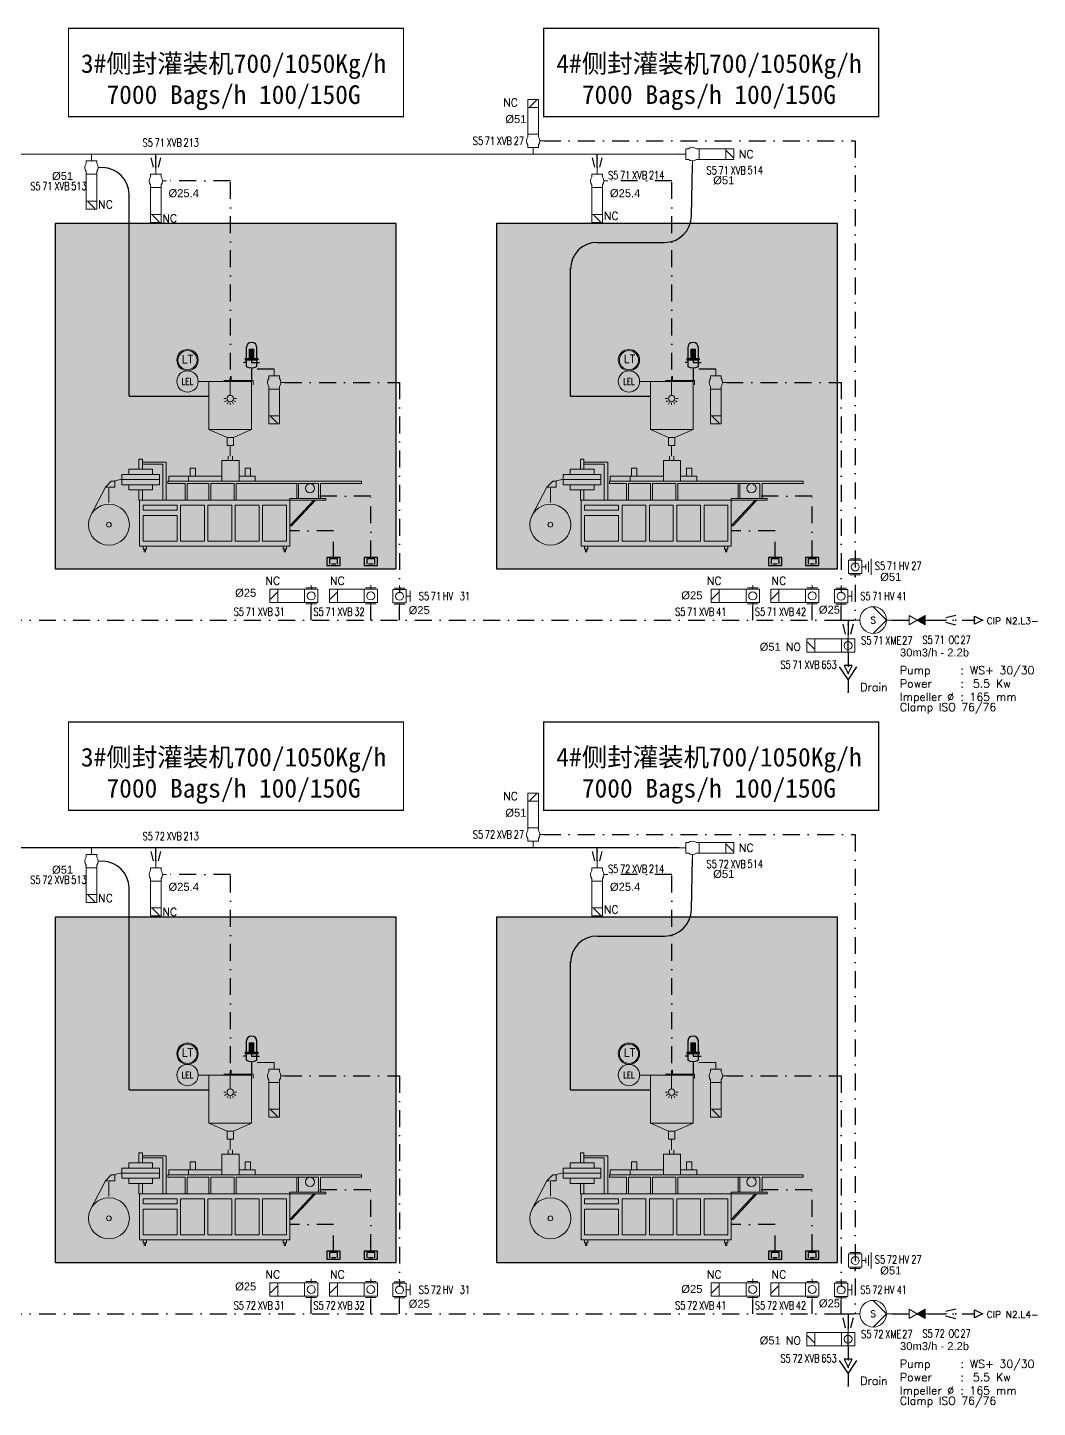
# Model space of a CAD drawing. Header units: inches. Extents: x 17763 to 19859, y 23751 to 24845.
# Drawn here: x 19481 to 19859, y 23763 to 24280 of the extents above; entities that cross this region are included whole.
import ezdxf
from ezdxf.enums import TextEntityAlignment as Align

# ---------------------------------------------------------------- set-up
doc = ezdxf.new("R2010")
doc.units = ezdxf.units.IN
doc.header["$MEASUREMENT"] = 0
doc.linetypes.add('ACAD_ISO02W100', pattern=[15, 12, -3])
doc.linetypes.add('DASHDOT2', pattern=[12.7, 6.35, -3.175, 0, -3.175])
for name, color, linetype, lineweight in [('$31 Equipment', 7, 'Continuous', 9), ('19 Pipe Process', 30, 'Continuous', 30), ('31 Equipment', 7, 'Continuous', 9), ('33 Instruments Labels', 7, 'Continuous', 9), ('AM_0', 7, 'Continuous', 30)]:
    doc.layers.add(name, color=color, linetype=linetype, lineweight=lineweight)
for name, color, linetype in [('DIAMETRE', 7, 'Continuous'), ('MATERIEL-DIVERS', 7, 'Continuous'), ('POMPES-PROCESS', 7, 'Continuous'), ('REPERES', 7, 'Continuous'), ('techn-data', 7, 'Continuous'), ('TEXTES', 7, 'Continuous'), ('TUYAUTERIE-NEP', 4, 'DASHDOT2'), ('TUYAUTERIE-PROCESS', 30, 'Continuous'), ('TXT_FR', 7, 'Continuous'), ('VANNES', 7, 'Continuous'), ('VANNES-PROCESS', 7, 'Continuous')]:
    doc.layers.add(name, color=color, linetype=linetype)
doc.layers.add('FOURNITURE CLIENT', color=7, linetype='Continuous', true_color=0xc8e6e6)
doc.layers.get('REPERES').off()
doc.styles.add('ROMANS', font='ROMANS.SHX')
doc.styles.add('ROMANT', font='romant')
doc.styles.get("Standard").update_dxf_attribs({"font": 'arial.ttf'})
doc.styles.add('USER3', font='ITALIC.SHX', dxfattribs={"bigfont": 'gbcbig.shx'})

# ---------------------------------------------------------------- blocks, each defined once
blk = doc.blocks.new('APV-FCE-NRV-GEN-1')
at = {"layer": '31 Equipment'}
h = blk.add_hatch(dxfattribs=at)
h.set_pattern_fill('ANSI31', color=256, scale=0.01, style=0)
h.set_pattern_definition([(45, (0, 0), (-0.02245064, 0.02245064), [])])
h.paths.add_polyline_path([(3, 1.75), (3, -1.75), (0, 0)])
at = {"layer": '31 Equipment', "linetype": 'ACAD_ISO02W100', "ltscale": 38}
for p, q in [((-3, 0), (-5, 0)), ((0, 0), (-3, 1.75)), ((-3, 1.75), (-3, -1.75)), ((0, 0), (-3, -1.75)), ((0, 0), (3, 1.75)), ((0, 0), (3, -1.75)), ((3, 1.75), (3, -1.75)), ((3, 0), (5, 0))]:
    blk.add_line(p, q, dxfattribs=at)
blk = doc.blocks.new('APV-PMP-GEN-CENTRI-1')
at = {"layer": '31 Equipment', "ltscale": 38}
for p, q in [((-5, 0), (-7, 0)), ((5, 0), (0, 5)), ((5, 0), (0, -5)), ((5, 0), (7, 0))]:
    blk.add_line(p, q, dxfattribs=at)
blk.add_circle((0, 0), 5, dxfattribs=at)
at = {"layer": '31 Equipment', "style": 'ROMANT', "flags": 8}
blk.add_attdef('I', text='', height=2.5, dxfattribs=at).set_placement((0, 0), align=Align.MIDDLE)
blk = doc.blocks.new('APV-VLV-SSEAT-SW41-3')
at = {"layer": '31 Equipment', "ltscale": 38}
for p, q in [((1.25, 15.25), (-1.25, 12.75)), ((-2, 2.5), (-2, 1.5)), ((2, 2.5), (2, 1.5)), ((2.5, 0), (4, 0)), ((-2, -2.5), (-2, -1.5)), ((2, -2.5), (-2, -2.5)), ((-2, -2.5), (2, -2.5)), ((0, -2.5), (0, -5)), ((2, -2.5), (2, -1.5))]:
    blk.add_line(p, q, dxfattribs=at)
for points in [[(-2, 12.5), (2, 12.5), (2, 15.5), (-2, 15.5)], [(-2, 2.5), (2, 2.5), (2, 12.5), (-2, 12.5)]]:
    blk.add_lwpolyline(points, close=True, dxfattribs=at)
for start, end in [(143.1301, 216.8699), (323.1301, 36.8699)]:
    blk.add_arc((0, 0), 2.5, start, end, dxfattribs=at)
blk = doc.blocks.new('wqs2qw')
at = {"layer": '31 Equipment'}
for p, q in [((30395.72, 63682.87), (30395.72, 63684.82)), ((30395.72, 63684.82), (30409.35, 63684.82)), ((30416.41, 63684.39), (30396.42, 63684.39)), ((30396.42, 63684.39), (30396.42, 63661.87)), ((30406.37, 63686.77), (30405.98, 63686.77)), ((30405.98, 63686.77), (30405.98, 63684.82)), ((30406.37, 63684.82), (30406.37, 63686.77)), ((30406.43, 63677.94), (30406.43, 63686.44)), ((30416.41, 63661.87), (30416.41, 63684.39)), ((30404.43, 63676.44), (30403.43, 63676.44)), ((30408.43, 63676.44), (30409.43, 63676.44)), ((30404.7, 63675.44), (30403.83, 63674.94)), ((30405.43, 63674.7), (30404.93, 63673.84)), ((30406.43, 63674.44), (30406.43, 63673.44)), ((30407.43, 63674.7), (30407.93, 63673.84)), ((30408.16, 63675.44), (30409.03, 63674.94)), ((30396.42, 63661.87), (30416.41, 63661.87)), ((30404.91, 63658.11), (30396.42, 63661.87)), ((30407.91, 63658.11), (30404.91, 63658.11)), ((30404.91, 63654.36), (30404.91, 63658.11)), ((30407.91, 63658.11), (30416.41, 63661.87)), ((30407.91, 63658.11), (30407.91, 63654.36)), ((30407.91, 63654.36), (30404.91, 63654.36)), ((30406.43, 63654.44), (30406.43, 63649.44)), ((30396.95, 63643.86), (30396.95, 63640.1)), ((30399.45, 63643.86), (30396.95, 63643.86)), ((30399.45, 63640.1), (30399.45, 63643.86)), ((30402.31, 63647.35), (30402.31, 63637.74)), ((30410.31, 63647.35), (30402.31, 63647.35)), ((30405.43, 63649.44), (30405.43, 63647.44)), ((30407.43, 63649.44), (30407.43, 63647.44)), ((30410.31, 63637.74), (30410.31, 63647.35)), ((30422.69, 63643.86), (30422.69, 63640.1)), ((30425.19, 63643.86), (30422.69, 63643.86)), ((30425.19, 63640.1), (30425.19, 63643.86)), ((30436.38, 63646.63), (30447.57, 63646.63)), ((30436.38, 63628.85), (30436.38, 63646.63)), ((30437.98, 63645.67), (30437.98, 63628.85)), ((30447.57, 63645.67), (30437.98, 63645.67)), ((30447.57, 63648.07), (30447.57, 63643.27)), ((30449.17, 63648.07), (30447.57, 63648.07)), ((30449.17, 63643.27), (30449.17, 63648.07)), ((30344.9, 63637.74), (30378.49, 63637.74)), ((30344.9, 63636.54), (30344.9, 63637.74)), ((30396.71, 63637.74), (30367.13, 63637.74)), ((30435.58, 63637.74), (30391.6, 63637.74)), ((30394.71, 63640.1), (30402.2, 63640.1)), ((30394.71, 63637.85), (30394.71, 63640.1)), ((30402.2, 63640.1), (30399.45, 63640.1)), ((30410.2, 63640.1), (30435.19, 63640.1)), ((30425.94, 63640.1), (30410.2, 63640.1)), ((30425.94, 63637.85), (30425.94, 63640.1)), ((30435.19, 63640.1), (30435.19, 63637.85)), ((30435.58, 63636.54), (30435.58, 63637.74)), ((30457.17, 63640.86), (30439.57, 63640.86)), ((30439.57, 63640.86), (30439.57, 63636.06)), ((30442.77, 63640.86), (30439.57, 63640.86)), ((30439.57, 63638.46), (30457.17, 63638.46)), ((30442.77, 63643.27), (30453.97, 63643.27)), ((30442.77, 63643.27), (30442.77, 63640.86)), ((30447.57, 63643.27), (30442.77, 63643.27)), ((30453.97, 63643.27), (30449.17, 63643.27)), ((30453.97, 63640.86), (30453.97, 63643.27)), ((30457.17, 63640.86), (30453.97, 63640.86)), ((30457.17, 63636.06), (30457.17, 63640.86)), ((30457.18, 63638.6), (30457.18, 63638.6)), ((30460.42, 63637.85), (30457.18, 63638.6)), ((30460.52, 63637.74), (30460.52, 63634.86)), ((30462.12, 63637.74), (30460.52, 63637.74)), ((30464.84, 63634.86), (30462.12, 63637.74)), ((30364.09, 63636.54), (30344.9, 63636.54)), ((30364.09, 63629.57), (30364.09, 63636.54)), ((30365.05, 63636.54), (30365.05, 63629.57)), ((30374.49, 63636.54), (30365.05, 63636.54)), ((30368.73, 63636.54), (30396.71, 63636.54)), ((30374.49, 63629.57), (30374.49, 63636.54)), ((30375.29, 63636.54), (30375.29, 63629.57)), ((30378.49, 63636.54), (30375.29, 63636.54)), ((30391.6, 63636.54), (30403.59, 63636.54)), ((30403.59, 63636.54), (30403.59, 63628.85)), ((30404.55, 63636.54), (30415.43, 63636.54)), ((30404.55, 63628.85), (30404.55, 63636.54)), ((30415.43, 63636.54), (30415.43, 63628.85)), ((30416.39, 63636.54), (30426.62, 63636.54)), ((30416.39, 63628.85), (30416.39, 63636.54)), ((30426.62, 63636.54), (30426.62, 63629.33)), ((30427.58, 63636.54), (30435.58, 63636.54)), ((30427.58, 63628.85), (30427.58, 63636.54)), ((30439.57, 63636.06), (30442.77, 63636.06)), ((30453.97, 63636.06), (30442.77, 63636.06)), ((30442.77, 63636.06), (30442.77, 63633.66)), ((30442.77, 63633.66), (30447.57, 63633.66)), ((30447.57, 63633.66), (30449.17, 63633.66)), ((30447.57, 63633.66), (30447.57, 63628.85)), ((30449.17, 63633.66), (30453.97, 63633.66)), ((30449.17, 63628.85), (30449.17, 63633.66)), ((30453.97, 63636.06), (30457.17, 63636.06)), ((30453.97, 63633.66), (30453.97, 63636.06)), ((30460.52, 63634.86), (30463.24, 63634.86)), ((30463.72, 63634.86), (30464.84, 63634.86)), ((30464.84, 63634.86), (30471.88, 63621.4)), ((30361.7, 63629.57), (30378.49, 63629.57)), ((30361.7, 63628.85), (30361.7, 63629.57)), ((30366.49, 63628.85), (30361.7, 63628.85)), ((30365.69, 63628.85), (30367.29, 63628.85)), ((30378.49, 63628.85), (30365.69, 63628.85)), ((30377.69, 63616.84), (30366.49, 63628.85)), ((30367.29, 63628.85), (30378.49, 63616.84)), ((30375.29, 63629.57), (30374.49, 63629.57)), ((30378.49, 63629.57), (30378.49, 63628.85)), ((30378.49, 63628.85), (30388.08, 63628.85)), ((30378.49, 63607.23), (30378.49, 63628.85)), ((30380.09, 63626.45), (30391.28, 63626.45)), ((30380.09, 63609.63), (30380.09, 63626.45)), ((30384.88, 63628.85), (30448.85, 63628.85)), ((30391.28, 63626.45), (30391.28, 63609.63)), ((30392.88, 63626.45), (30404.07, 63626.45)), ((30392.88, 63609.63), (30392.88, 63626.45)), ((30403.59, 63628.85), (30404.55, 63628.85)), ((30404.07, 63626.45), (30404.07, 63609.63)), ((30405.67, 63626.45), (30405.67, 63609.63)), ((30416.87, 63626.45), (30405.67, 63626.45)), ((30415.43, 63628.85), (30416.39, 63628.85)), ((30416.87, 63609.63), (30416.87, 63626.45)), ((30418.47, 63626.45), (30418.47, 63609.63)), ((30429.66, 63626.45), (30418.47, 63626.45)), ((30426.62, 63629.33), (30426.62, 63628.85)), ((30429.66, 63609.63), (30429.66, 63626.45)), ((30431.26, 63626.45), (30447.25, 63626.45)), ((30431.26, 63624.04), (30431.26, 63626.45)), ((30437.98, 63628.85), (30436.38, 63628.85)), ((30447.25, 63626.45), (30447.25, 63624.04)), ((30447.57, 63628.85), (30449.17, 63628.85)), ((30448.85, 63628.85), (30448.85, 63607.23)), ((30447.25, 63624.04), (30431.26, 63624.04)), ((30431.26, 63621.64), (30447.25, 63621.64)), ((30431.26, 63609.63), (30431.26, 63621.64)), ((30447.25, 63621.64), (30447.25, 63609.63)), ((30378.49, 63616.84), (30377.69, 63616.84)), ((30391.28, 63607.23), (30378.49, 63607.23)), ((30391.28, 63609.63), (30380.09, 63609.63)), ((30380.09, 63605.78), (30380.09, 63607.23)), ((30381.68, 63605.78), (30380.09, 63605.78)), ((30380.57, 63605.78), (30380.57, 63604.58)), ((30381.2, 63605.78), (30380.57, 63605.78)), ((30381.2, 63604.58), (30381.2, 63605.78)), ((30381.68, 63607.23), (30381.68, 63605.78)), ((30448.85, 63607.23), (30384.88, 63607.23)), ((30404.07, 63609.63), (30392.88, 63609.63)), ((30405.67, 63609.63), (30416.87, 63609.63)), ((30418.47, 63609.63), (30429.66, 63609.63)), ((30447.25, 63609.63), (30431.26, 63609.63)), ((30445.65, 63605.78), (30445.65, 63607.23)), ((30447.25, 63605.78), (30445.65, 63605.78)), ((30446.77, 63605.78), (30446.13, 63605.78)), ((30446.13, 63605.78), (30446.13, 63604.58)), ((30446.77, 63604.58), (30446.77, 63605.78)), ((30447.25, 63607.23), (30447.25, 63605.78)), ((30380.57, 63604.58), (30381.2, 63604.58)), ((30446.13, 63604.58), (30446.77, 63604.58))]:
    blk.add_line(p, q, dxfattribs=at)
at = {"layer": '31 Equipment', "color": 7}
blk.add_line((30421.43, 63684.44), (30416.43, 63684.44), dxfattribs=at)
at = {"layer": '31 Equipment'}
for centre, radius in [((30426.43, 63694.44), 5), ((30426.43, 63694.44), 4.5), ((30406.43, 63676.44), 1.5), ((30369.05, 63634.38), 2.16), ((30463.24, 63617.32), 9.6), ((30463.24, 63617.32), 1.12)]:
    blk.add_circle(centre, radius, dxfattribs=at)
at = {"layer": '31 Equipment', "color": 7}
blk.add_circle((30426.43, 63684.44), 5, dxfattribs=at)
at = {"layer": '31 Equipment'}
for points in [[(30462.99, 63634.86), (30463.49, 63634.86), (30462.99, 63627.9), (30463.49, 63627.4)], [(30463.49, 63608.18), (30462.99, 63608.68), (30463.49, 63634.86), (30462.99, 63634.86)], [(30462.99, 63627.9), (30463.49, 63627.4), (30448.85, 63627.9), (30448.85, 63627.4)], [(30448.85, 63608.18), (30448.85, 63608.68), (30463.49, 63608.18), (30462.99, 63608.68)]]:
    blk.add_trace(points, dxfattribs=at)
blk = doc.blocks.new('CR')
at = {"color": 7}
for p, q in [((-2.5, 2.5), (2.5, 1.25)), ((2.5, 1.25), (2.5, 1.25)), ((2.5, -1.25), (-2.5, -2.5))]:
    blk.add_line(p, q, dxfattribs=at)
at = {"color": 7, "extrusion": (-1, 0, 0)}
blk.add_point((-2.5, 0), dxfattribs=at)
at = {"color": 7, "extrusion": (1, 0, 0)}
blk.add_point((2.5, 0), dxfattribs=at)
blk = doc.blocks.new('*X56')
at = {"color": 0}
for p, q in [((688.5, 377.4), (691.1, 380)), ((688.5, 378.8), (689.7, 380)), ((688.5, 376), (691.5, 379)), ((688.5, 374.5), (691.5, 377.5)), ((688.5, 373.1), (691.5, 376.1)), ((689.8, 373), (691.5, 374.7)), ((691.2, 373), (691.5, 373.3))]:
    blk.add_line(p, q, dxfattribs=at)
blk = doc.blocks.new('SAFILT')
for p, q in [((-4, 11), (-4, 3)), ((4, 3), (4, 11)), ((-4, 0), (-6, 0)), ((-4.7, 3), (-4.7, 2)), ((-4.7, 3), (4.7, 3)), ((-4.7, 2), (4.7, 2)), ((-4, 2), (-4, -3)), ((-1.5, 3), (-1.5, 10)), ((-1.5, 10), (1.5, 10)), ((0, 3), (0, 0)), ((0, 0), (6, 0)), ((1.5, 10), (1.5, 3)), ((4, -3), (4, 2)), ((4.7, 3), (4.7, 2)), ((0, -4), (0, -6))]:
    blk.add_line(p, q)
for centre, radius, start, end in [((0, 11), 4, 0, 180), ((0, 4.5), 8.5, 241.9275, 298.0725)]:
    blk.add_arc(centre, radius, start, end)
at = {"xscale": -1}
blk.add_blockref('*X56', (690, -370), dxfattribs=at)
blk.add_blockref('*X56', (-690, -370))
blk = doc.blocks.new('APV-VLVM-BFLY-SVS-1')
at = {"layer": '31 Equipment', "ltscale": 38}
for p, q in [((-2.5, 0), (-4, 0)), ((2.5, 2.5), (-2.5, 2.5)), ((-2.5, 2.5), (-2.5, -2.5)), ((-2, 4), (2, 4)), ((0, 2.5), (0, 4)), ((2.5, -2.5), (2.5, 2.5)), ((2.5, 0), (4, 0)), ((-2.5, -2.5), (2.5, -2.5))]:
    blk.add_line(p, q, dxfattribs=at)
at = {"layer": '31 Equipment'}
for p, q in [((-3, 2), (-3, -2)), ((3, -2), (3, 2))]:
    blk.add_line(p, q, dxfattribs=at)
at = {"layer": '31 Equipment', "ltscale": 38}
blk.add_circle((0, 0), 1.5, dxfattribs=at)
blk = doc.blocks.new('RACCORD')
for p, q in [((-0.5, 2.5), (2.5, 2.5)), ((-0.5, -2.5), (-0.5, 2.5)), ((2.5, 2.5), (2.5, -2.5)), ((2.5, -2.5), (-0.5, -2.5))]:
    blk.add_line(p, q)
at = {"color": 7}
for p, q in [((0, 1.5), (2, 1.5)), ((0, 0.83), (0, -0.83)), ((2, 1.5), (2, -1.5)), ((0, -0.83), (0, -0.83)), ((2, -1.5), (0, -1.5))]:
    blk.add_line(p, q, dxfattribs=at)
blk = doc.blocks.new('FLE23-A')
at = {"color": 7}
for p, q in [((0, 1.5), (-3, 0)), ((-3, 0), (0, -1.5)), ((0, -1.5), (0, 1.5))]:
    blk.add_line(p, q, dxfattribs=at)
at = {"layer": 'MATERIEL-DIVERS', "color": 7, "extrusion": (-1, 0, 0)}
blk.add_point((-3, 0), dxfattribs=at)
at = {"layer": 'MATERIEL-DIVERS', "color": 2}
for p in [(-3, 0), (0, 0)]:
    blk.add_point(p, dxfattribs=at)
at = {"layer": 'MATERIEL-DIVERS', "color": 7, "extrusion": (1, 0, 0)}
blk.add_point((0, 0), dxfattribs=at)
blk = doc.blocks.new('FLE23')
at = {"color": 7}
for p, q in [((0, -1.5), (0, 1.5)), ((0, 1.5), (3, 0)), ((3, 0), (0, -1.5))]:
    blk.add_line(p, q, dxfattribs=at)
at = {"layer": 'MATERIEL-DIVERS', "color": 2}
for p in [(0, 0), (3, 0)]:
    blk.add_point(p, dxfattribs=at)
at = {"layer": 'MATERIEL-DIVERS', "color": 7, "extrusion": (-1, 0, 0)}
blk.add_point((0, 0), dxfattribs=at)
at = {"layer": 'MATERIEL-DIVERS', "color": 7, "extrusion": (1, 0, 0)}
blk.add_point((3, 0), dxfattribs=at)
blk = doc.blocks.new('EGOUT')
at = {"color": 7}
for p, q in [((-3.2, 9.61), (0, 4.81)), ((0, 4.81), (3.2, 9.61)), ((0, 4.81), (0, 0))]:
    blk.add_line(p, q, dxfattribs=at)
at = {"color": 7, "extrusion": (0, -1, 0)}
blk.add_point((0, 0), dxfattribs=at)
at = {"layer": 'POMPES-PROCESS', "style": 'ROMANS'}
blk.add_attdef('EGOUT', text='', height=3, dxfattribs=at).set_placement((0, -4), align=Align.MIDDLE)
blk = doc.blocks.new('REPNORM1')
at = {"layer": 'TEXTES', "style": 'ROMANS', "width": 0.75}
for tag, p in [('ZONE', (-9.75, -1.25)), ('SOUSZONE', (-5.25, -1.25)), ('ELEMENT', (-0.75, -1.25)), ('NUM', (5.59, -1.22))]:
    blk.add_attdef(tag, p, '', height=3, dxfattribs=at)
blk = doc.blocks.new('REPNORM')
at = {"layer": 'TEXTES', "style": 'ROMANS', "width": 0.75}
for tag, p in [('ZONE', (-9.75, -1.25)), ('SOUSZONE', (-5.25, -1.25)), ('ELEMENT', (0, -1.25)), ('NUM', (4.5, -1.25))]:
    blk.add_attdef(tag, p, '', height=3, dxfattribs=at)
blk = doc.blocks.new('TEXT-PUMP_caract_ANGLAIS')
at = {"layer": 'techn-data', "style": 'ROMANS'}
for s, p in [('Pump', (-22, 9)), ('Power', (-22, 4)), ('Kw', (14, 4)), ('Impeller %%C', (-22, -1)), ('mm', (14, -1))]:
    blk.add_text(s, height=3, dxfattribs=at).set_placement(p)
for p in [(2, 9), (2, 4), (2, -1)]:
    blk.add_text(':', height=3, dxfattribs=at).set_placement(p, align=Align.RIGHT)
blk.add_attdef('Type', (4.23, 9), '', height=3, dxfattribs=at)
for tag, p in [('Pui', (11.76, 4)), ('Dia', (11.76, -1))]:
    blk.add_attdef(tag, text='', height=3, dxfattribs=at).set_placement(p, align=Align.RIGHT)
blk = doc.blocks.new('APV-VLV-BFLY-SVS-3')
at = {"layer": '31 Equipment', "ltscale": 38}
for p, q in [((1.25, 15.25), (-1.25, 12.75)), ((-2.5, 0), (-4, 0)), ((2.5, 2.5), (-2.5, 2.5)), ((-2.5, 2.5), (-2.5, -2.5)), ((2.5, -2.5), (2.5, 2.5)), ((2.5, 0), (4, 0)), ((-2.5, -2.5), (2.5, -2.5))]:
    blk.add_line(p, q, dxfattribs=at)
at = {"layer": '31 Equipment'}
for p, q in [((-3, 2), (-3, -2)), ((3, -2), (3, 2))]:
    blk.add_line(p, q, dxfattribs=at)
at = {"layer": '31 Equipment', "ltscale": 38}
for points in [[(-2.5, 12.5), (2.5, 12.5), (2.5, 15.5), (-2.5, 15.5)], [(-2.5, 2.5), (2.5, 2.5), (2.5, 12.5), (-2.5, 12.5)]]:
    blk.add_lwpolyline(points, close=True, dxfattribs=at)
blk.add_circle((0, 0), 1.5, dxfattribs=at)
blk = doc.blocks.new('APV-VLVM-BFLY-SVS-3')
at = {"layer": '31 Equipment'}
for p, q in [((3, 6), (-3, 6)), ((-3, 2), (-3, -2)), ((-2, 5), (2, 5)), ((-1, 4), (1, 4)), ((3, -2), (3, 2))]:
    blk.add_line(p, q, dxfattribs=at)
at = {"layer": '31 Equipment', "ltscale": 38}
for p, q in [((-2.5, 0), (-4, 0)), ((2.5, 2.5), (-2.5, 2.5)), ((-2.5, 2.5), (-2.5, -2.5)), ((0, 2.5), (0, 4)), ((2.5, -2.5), (2.5, 2.5)), ((2.5, 0), (4, 0)), ((-2.5, -2.5), (2.5, -2.5))]:
    blk.add_line(p, q, dxfattribs=at)
blk.add_circle((0, 0), 1.5, dxfattribs=at)
blk = doc.blocks.new('APV-VLV-BFLY-SV-4')
at = {"layer": '31 Equipment', "ltscale": 38}
for p, q in [((1.25, 15.25), (-1.25, 12.75)), ((2.5, 2.5), (-2.5, 2.5)), ((-2.5, 2.5), (-2.5, -2.5)), ((2.5, -2.5), (2.5, 2.5)), ((-2.5, -2.5), (2.5, -2.5))]:
    blk.add_line(p, q, dxfattribs=at)
at = {"layer": '31 Equipment'}
for p, q in [((-4, 0), (-2.5, 0)), ((2.5, 0), (4, 0))]:
    blk.add_line(p, q, dxfattribs=at)
at = {"layer": '31 Equipment', "lineweight": 30}
blk.add_line((-2.5, 0), (2.5, 0), dxfattribs=at)
at = {"layer": '31 Equipment', "ltscale": 38}
for points in [[(-2.5, 12.5), (2.5, 12.5), (2.5, 15.5), (-2.5, 15.5)], [(-2.5, 2.5), (2.5, 2.5), (2.5, 12.5), (-2.5, 12.5)]]:
    blk.add_lwpolyline(points, close=True, dxfattribs=at)
blk.add_circle((0, 0), 1.5, dxfattribs=at)

msp = doc.modelspace()

# ---------------------------------------------------------------- hatches: boundary and pattern name
at = {"layer": 'FOURNITURE CLIENT'}
h = msp.add_hatch(color=256, dxfattribs=at)
h.dxf.hatch_style = 1
h.paths.add_polyline_path([(19491.09, 24206.99), (19491.09, 24077.45), (19618.85, 24077.45), (19618.85, 24206.99)])
h = msp.add_hatch(color=256, dxfattribs=at)
h.dxf.hatch_style = 1
h.paths.add_polyline_path([(19656.51, 24206.99), (19656.51, 24077.45), (19784.27, 24077.45), (19784.27, 24206.99)])
h = msp.add_hatch(color=256, dxfattribs=at)
h.dxf.hatch_style = 1
h.paths.add_polyline_path([(19491.09, 23946.9), (19491.09, 23817.36), (19618.85, 23817.36), (19618.85, 23946.9)])
h = msp.add_hatch(color=256, dxfattribs=at)
h.dxf.hatch_style = 1
h.paths.add_polyline_path([(19656.51, 23946.9), (19656.51, 23817.36), (19784.27, 23817.36), (19784.27, 23946.9)])

# ---------------------------------------------------------------- linework, layer by layer
at = {"layer": '19 Pipe Process', "ltscale": 2}
for p, q in [((19528.79, 24227.89), (19528.79, 24232.89)), ((19694.21, 24227.89), (19694.21, 24232.89)), ((19729.5, 24209.85), (19729.9, 24228.89)), ((19518.79, 24190.16), (19518.79, 24217.89)), ((19518.79, 24142.16), (19518.79, 24190.16)), ((19684.21, 24142.16), (19684.21, 24190.16)), ((19518.79, 24142.16), (19548.79, 24142.16)), ((19684.21, 24142.16), (19714.21, 24142.16)), ((19528.79, 23967.8), (19528.79, 23972.8)), ((19694.21, 23967.8), (19694.21, 23972.8)), ((19729.5, 23949.77), (19729.9, 23968.8)), ((19518.79, 23930.08), (19518.79, 23957.8)), ((19518.79, 23882.08), (19518.79, 23930.08)), ((19684.21, 23882.08), (19684.21, 23930.08)), ((19518.79, 23882.08), (19548.79, 23882.08)), ((19684.21, 23882.08), (19714.21, 23882.08))]:
    msp.add_line(p, q, dxfattribs=at)
at = {"layer": '19 Pipe Process'}
for p, q in [((19694.21, 24199.85), (19719.5, 24199.85)), ((19694.21, 23939.77), (19719.5, 23939.77))]:
    msp.add_line(p, q, dxfattribs=at)
at = {"layer": '19 Pipe Process', "ltscale": 2}
for points in [[(19724.9, 24232.89), (19107.52, 24232.85)], [(19724.9, 23972.8), (19107.52, 23972.8)]]:
    msp.add_lwpolyline(points, dxfattribs=at)
at = {"layer": '19 Pipe Process'}
for centre, start, end in [((19508.79, 24217.89), 0, 90), ((19719.5, 24209.85), 270, 0), ((19694.21, 24189.85), 90, 180), ((19508.79, 23957.8), 0, 90), ((19719.5, 23949.77), 270, 0), ((19694.21, 23929.77), 90, 180)]:
    msp.add_arc(centre, 10, start, end, dxfattribs=at)
at = {"layer": '31 Equipment', "const_width": 0.49}
for points in [[(19496.11, 24246.99), (19496.11, 24280.16), (19621.64, 24280.16), (19621.64, 24246.99)], [(19674.2, 24246.99), (19674.2, 24280.16), (19799.74, 24280.16), (19799.74, 24246.99)], [(19496.11, 23986.9), (19496.11, 24020.08), (19621.64, 24020.08), (19621.64, 23986.9)], [(19674.2, 23986.9), (19674.2, 24020.08), (19799.74, 24020.08), (19799.74, 23986.9)]]:
    msp.add_lwpolyline(points, close=True, dxfattribs=at)
at = {"layer": 'AM_0'}
for points in [[(19491.09, 24206.99), (19491.09, 24077.45), (19618.85, 24077.45), (19618.85, 24077.45), (19618.85, 24077.45), (19618.85, 24206.99), (19491.09, 24206.99)], [(19656.51, 24206.99), (19656.51, 24077.45), (19784.27, 24077.45), (19784.27, 24077.45), (19784.27, 24077.45), (19784.27, 24206.99), (19656.51, 24206.99)], [(19491.09, 23946.9), (19491.09, 23817.36), (19618.85, 23817.36), (19618.85, 23817.36), (19618.85, 23817.36), (19618.85, 23946.9), (19491.09, 23946.9)], [(19656.51, 23946.9), (19656.51, 23817.36), (19784.27, 23817.36), (19784.27, 23817.36), (19784.27, 23817.36), (19784.27, 23946.9), (19656.51, 23946.9)]]:
    msp.add_lwpolyline(points, dxfattribs=at)
at = {"layer": 'TUYAUTERIE-NEP'}
for p, q in [((19674.21, 24237.89), (19790.94, 24237.89)), ((19790.94, 24237.89), (19790.94, 24058.26)), ((19556.76, 24222.89), (19532.79, 24222.89)), ((19556.76, 24152.16), (19556.76, 24222.89)), ((19722.17, 24222.89), (19698.21, 24222.89)), ((19722.17, 24152.16), (19722.17, 24222.89)), ((19573.2, 24152.39), (19564.72, 24152.36)), ((19564.72, 24151.86), (19564.72, 24148.03)), ((19738.62, 24152.39), (19730.13, 24152.36)), ((19730.13, 24151.86), (19730.13, 24148.03)), ((19577.2, 24147.39), (19620.19, 24147.39)), ((19620.19, 24147.39), (19620.19, 24068.34)), ((19742.62, 24147.39), (19785.6, 24147.39)), ((19785.6, 24147.39), (19785.6, 24068.34)), ((19609.4, 24104.66), (19587.79, 24104.66)), ((19609.4, 24081.75), (19609.4, 24104.66)), ((19774.82, 24104.66), (19753.21, 24104.66)), ((19774.82, 24081.75), (19774.82, 24104.66)), ((19595.46, 24091.71), (19579.06, 24091.71)), ((19595.46, 24081.26), (19595.46, 24091.71)), ((19760.87, 24091.71), (19744.48, 24091.71)), ((19760.87, 24081.26), (19760.87, 24091.71)), ((19587.07, 24058.26), (19587.07, 24063.34)), ((19609.4, 24058.26), (19609.4, 24063.34)), ((19620.19, 24058.26), (19620.18, 24063.34)), ((19752.49, 24058.26), (19752.49, 24063.34)), ((19774.82, 24058.26), (19774.81, 24063.34)), ((19785.6, 24058.26), (19785.6, 24063.34)), ((19254.66, 24058.11), (19784.12, 24058.26)), ((19784.15, 24058.26), (19793.15, 24058.26)), ((19788.23, 24058.26), (19788.23, 24052.71)), ((19804.65, 24058.26), (19817.65, 24058.26)), ((19818.15, 24058.26), (19835.65, 24058.26)), ((19788.23, 24045.71), (19788.23, 24040.71)), ((19674.21, 23977.8), (19790.94, 23977.8)), ((19790.94, 23977.8), (19790.94, 23798.17)), ((19556.76, 23962.8), (19532.79, 23962.8)), ((19556.76, 23892.08), (19556.76, 23962.8)), ((19722.17, 23962.8), (19698.21, 23962.8)), ((19722.17, 23892.08), (19722.17, 23962.8)), ((19573.2, 23892.3), (19564.72, 23892.27)), ((19564.72, 23891.77), (19564.72, 23887.94)), ((19577.2, 23887.3), (19620.19, 23887.3)), ((19620.19, 23887.3), (19620.19, 23808.25)), ((19738.62, 23892.3), (19730.13, 23892.27)), ((19730.13, 23891.77), (19730.13, 23887.94)), ((19742.62, 23887.3), (19785.6, 23887.3)), ((19785.6, 23887.3), (19785.6, 23808.25)), ((19609.4, 23844.58), (19587.79, 23844.58)), ((19609.4, 23821.66), (19609.4, 23844.58)), ((19774.82, 23844.58), (19753.21, 23844.58)), ((19774.82, 23821.66), (19774.82, 23844.58)), ((19595.46, 23831.62), (19579.06, 23831.62)), ((19595.46, 23821.17), (19595.46, 23831.62)), ((19760.87, 23831.62), (19744.48, 23831.62)), ((19760.87, 23821.17), (19760.87, 23831.62)), ((19587.07, 23798.17), (19587.07, 23803.25)), ((19609.4, 23798.17), (19609.4, 23803.25)), ((19620.19, 23798.17), (19620.18, 23803.25)), ((19752.49, 23798.17), (19752.49, 23803.25)), ((19774.82, 23798.17), (19774.81, 23803.25)), ((19785.6, 23798.17), (19785.6, 23803.25)), ((19254.66, 23798.02), (19784.12, 23798.17)), ((19784.15, 23798.17), (19793.15, 23798.17)), ((19788.23, 23798.17), (19788.23, 23792.62)), ((19804.65, 23798.17), (19817.65, 23798.17)), ((19818.15, 23798.17), (19835.65, 23798.17)), ((19788.23, 23785.62), (19788.23, 23780.62))]:
    msp.add_line(p, q, dxfattribs=at)

# ---------------------------------------------------------------- block references
at = {"layer": '$31 Equipment'}
ref = msp.add_blockref('wqs2qw', (43881.85, -26799.83), dxfattribs=dict(at, xscale=-0.8, yscale=0.8, zscale=0.8))
ref.add_attrib('LE?', 'LEL', dxfattribs={"layer": '33 Instruments Labels', "height": 2.4, "style": 'ROMANS', "width": 0.8}).set_placement((19540.7, 24147.72), align=Align.MIDDLE)
ref = msp.add_blockref('wqs2qw', (44047.27, -26799.83), dxfattribs=dict(at, xscale=-0.8, yscale=0.8, zscale=0.8))
ref.add_attrib('LE?', 'LEL', dxfattribs={"layer": '33 Instruments Labels', "height": 2.4, "style": 'ROMANS', "width": 0.8}).set_placement((19706.12, 24147.72), align=Align.MIDDLE)
ref = msp.add_blockref('wqs2qw', (43881.85, -27059.92), dxfattribs=dict(at, xscale=-0.8, yscale=0.8, zscale=0.8))
ref.add_attrib('LE?', 'LEL', dxfattribs={"layer": '33 Instruments Labels', "height": 2.4, "style": 'ROMANS', "width": 0.8}).set_placement((19540.7, 23887.63), align=Align.MIDDLE)
ref = msp.add_blockref('wqs2qw', (44047.27, -27059.92), dxfattribs=dict(at, xscale=-0.8, yscale=0.8, zscale=0.8))
ref.add_attrib('LE?', 'LEL', dxfattribs={"layer": '33 Instruments Labels', "height": 2.4, "style": 'ROMANS', "width": 0.8}).set_placement((19706.12, 23887.63), align=Align.MIDDLE)
at = {"rotation": 90.00000000000001}
for p in [(19788.23, 24048.71), (19788.23, 23788.62)]:
    msp.add_blockref('APV-VLV-BFLY-SV-4', p, dxfattribs=at)
at = {"layer": '31 Equipment', "linetype": 'ACAD_ISO02W100', "ltscale": 38, "rotation": 270}
for p in [(19790.94, 24078.16), (19790.94, 23818.07)]:
    msp.add_blockref('APV-VLVM-BFLY-SVS-3', p, dxfattribs=at)
at = {"layer": '31 Equipment'}
for p in [(19797.65, 24058.26), (19797.65, 23798.17)]:
    msp.add_blockref('APV-PMP-GEN-CENTRI-1', p, dxfattribs=at).add_auto_attribs({'I': 'S'})
at = {"layer": 'MATERIEL-DIVERS', "xscale": 0.7, "yscale": 0.7, "zscale": 0.7, "rotation": 270}
for p in [(19528.79, 24229.79), (19694.21, 24229.79), (19528.79, 23969.7), (19694.21, 23969.7)]:
    msp.add_blockref('CR', p, dxfattribs=at)
at = {"layer": 'MATERIEL-DIVERS', "xscale": 0.5, "yscale": 0.5, "zscale": 0.5}
for p in [(19564.72, 24154.86), (19730.13, 24154.86), (19564.72, 23894.77), (19730.13, 23894.77)]:
    msp.add_blockref('SAFILT', p, dxfattribs=at)
at = {"layer": 'MATERIEL-DIVERS', "xscale": -1}
for name, p, rotation in [('RACCORD', (19595.46, 24079.26), 270), ('RACCORD', (19609.4, 24079.26), 270), ('RACCORD', (19760.87, 24079.26), 270), ('RACCORD', (19774.81, 24079.26), 270), ('APV-FCE-NRV-GEN-1', (19814.15, 24058.26), 180), ('FLE23', (19788.23, 24041.16), 90), ('RACCORD', (19595.46, 23819.17), 270), ('RACCORD', (19609.4, 23819.17), 270), ('RACCORD', (19760.87, 23819.17), 270), ('RACCORD', (19774.81, 23819.17), 270), ('APV-FCE-NRV-GEN-1', (19814.15, 23798.17), 180), ('FLE23', (19788.23, 23781.07), 90)]:
    msp.add_blockref(name, p, dxfattribs=dict(at, rotation=rotation))
for p in [(19835.65, 24058.26), (19835.65, 23798.17)]:
    msp.add_blockref('FLE23-A', p, dxfattribs=at)
at = {"layer": 'MATERIEL-DIVERS'}
ref = msp.add_blockref('EGOUT', (19788.23, 24031.16), dxfattribs=dict(at, xscale=-1))
ref.add_attrib('EGOUT', 'Drain', dxfattribs={"layer": 'POMPES-PROCESS', "height": 3, "style": 'ROMANS'}).set_placement((19797.94, 24033.16), align=Align.MIDDLE)
ref = msp.add_blockref('EGOUT', (19788.23, 23771.07), dxfattribs=dict(at, xscale=-1))
ref.add_attrib('EGOUT', 'Drain', dxfattribs={"layer": 'POMPES-PROCESS', "height": 3, "style": 'ROMANS'}).set_placement((19797.94, 23773.07), align=Align.MIDDLE)
at = {"layer": 'REPERES'}
for name, p, values in [('REPNORM1', (19657.37, 24237.7), {'ZONE': 'S5', 'SOUSZONE': '71', 'ELEMENT': 'XVB', 'NUM': '27'}), ('REPNORM1', (19533.62, 24237.03), {'ZONE': 'S5', 'SOUSZONE': '71', 'ELEMENT': 'XVB', 'NUM': '213'}), ('REPNORM1', (19708.02, 24224.8), {'ZONE': 'S5', 'SOUSZONE': '71', 'ELEMENT': 'XVB', 'NUM': '214'}), ('REPNORM1', (19744.95, 24226.63), {'ZONE': 'S5', 'SOUSZONE': '71', 'ELEMENT': 'XVB', 'NUM': '514'}), ('REPNORM1', (19491.54, 24220.72), {'ZONE': 'S5', 'SOUSZONE': '71', 'ELEMENT': 'XVB', 'NUM': '513'}), ('REPNORM1', (19637.14, 24066.98), {'ZONE': 'S5', 'SOUSZONE': '71', 'ELEMENT': 'HV', 'NUM': '31'}), ('REPNORM1', (19567.75, 24061.11), {'ZONE': 'S5', 'SOUSZONE': '71', 'ELEMENT': 'XVB', 'NUM': '31'}), ('REPNORM1', (19597.65, 24061.11), {'ZONE': 'S5', 'SOUSZONE': '71', 'ELEMENT': 'XVB', 'NUM': '32'}), ('REPNORM1', (19733.17, 24061.11), {'ZONE': 'S5', 'SOUSZONE': '71', 'ELEMENT': 'XVB', 'NUM': '41'}), ('REPNORM1', (19763.07, 24061.11), {'ZONE': 'S5', 'SOUSZONE': '71', 'ELEMENT': 'XVB', 'NUM': '42'}), ('REPNORM1', (19802.91, 24050.36), {'ZONE': 'S5', 'SOUSZONE': '71', 'ELEMENT': 'XME', 'NUM': '27'}), ('REPNORM', (19825.85, 24050.55), {'ZONE': 'S5', 'SOUSZONE': '71', 'ELEMENT': 'OC', 'NUM': '27'}), ('REPNORM1', (19772.62, 24041.24), {'ZONE': 'S5', 'SOUSZONE': '71', 'ELEMENT': 'XVB', 'NUM': '653'}), ('REPNORM1', (19533.62, 23976.94), {'ZONE': 'S5', 'SOUSZONE': '72', 'ELEMENT': 'XVB', 'NUM': '213'}), ('REPNORM1', (19657.37, 23977.61), {'ZONE': 'S5', 'SOUSZONE': '72', 'ELEMENT': 'XVB', 'NUM': '27'}), ('REPNORM1', (19708.02, 23964.71), {'ZONE': 'S5', 'SOUSZONE': '72', 'ELEMENT': 'XVB', 'NUM': '214'}), ('REPNORM1', (19744.95, 23966.54), {'ZONE': 'S5', 'SOUSZONE': '72', 'ELEMENT': 'XVB', 'NUM': '514'}), ('REPNORM1', (19491.54, 23960.63), {'ZONE': 'S5', 'SOUSZONE': '72', 'ELEMENT': 'XVB', 'NUM': '513'}), ('REPNORM1', (19637.14, 23806.9), {'ZONE': 'S5', 'SOUSZONE': '72', 'ELEMENT': 'HV', 'NUM': '31'}), ('REPNORM1', (19567.75, 23801.02), {'ZONE': 'S5', 'SOUSZONE': '72', 'ELEMENT': 'XVB', 'NUM': '31'}), ('REPNORM1', (19597.65, 23801.02), {'ZONE': 'S5', 'SOUSZONE': '72', 'ELEMENT': 'XVB', 'NUM': '32'}), ('REPNORM1', (19733.17, 23801.02), {'ZONE': 'S5', 'SOUSZONE': '72', 'ELEMENT': 'XVB', 'NUM': '41'}), ('REPNORM1', (19763.07, 23801.02), {'ZONE': 'S5', 'SOUSZONE': '72', 'ELEMENT': 'XVB', 'NUM': '42'}), ('REPNORM1', (19802.91, 23790.27), {'ZONE': 'S5', 'SOUSZONE': '72', 'ELEMENT': 'XME', 'NUM': '27'}), ('REPNORM', (19825.85, 23790.46), {'ZONE': 'S5', 'SOUSZONE': '72', 'ELEMENT': 'OC', 'NUM': '27'}), ('REPNORM1', (19772.62, 23781.15), {'ZONE': 'S5', 'SOUSZONE': '72', 'ELEMENT': 'XVB', 'NUM': '653'})]:
    msp.add_blockref(name, p, dxfattribs=at).add_auto_attribs(values)
ref = msp.add_blockref('REPNORM1', (19808.02, 24078.33), dxfattribs=at)
ref.add_attrib('ZONE', 'S5', (19798.27, 24077.08), dxfattribs={"layer": 'TEXTES', "height": 3, "style": 'ROMANS', "width": 0.75})
ref.add_attrib('SOUSZONE', '71', (19802.77, 24077.08), dxfattribs={"layer": 'TEXTES', "height": 3, "style": 'ROMANS', "width": 0.75})
ref.add_attrib('ELEMENT', 'HV', (19807.27, 24077.08), dxfattribs={"layer": 'TEXTES', "height": 3, "style": 'ROMANS', "width": 0.75})
ref.add_attrib('NUM', '27', (19811.91, 24077.11), dxfattribs={"layer": 'TEXTES', "height": 3, "style": 'ROMANS', "width": 0.75})
ref = msp.add_blockref('REPNORM1', (19802.55, 24066.98), dxfattribs=at)
ref.add_attrib('ZONE', 'S5', (19792.8, 24065.73), dxfattribs={"layer": 'TEXTES', "height": 3, "style": 'ROMANS', "width": 0.75})
ref.add_attrib('SOUSZONE', '71', (19797.3, 24065.73), dxfattribs={"layer": 'TEXTES', "height": 3, "style": 'ROMANS', "width": 0.75})
ref.add_attrib('ELEMENT', 'HV', (19801.8, 24065.73), dxfattribs={"layer": 'TEXTES', "height": 3, "style": 'ROMANS', "width": 0.75})
ref.add_attrib('NUM', '41', (19806.45, 24065.76), dxfattribs={"layer": 'TEXTES', "height": 3, "style": 'ROMANS', "width": 0.75})
ref = msp.add_blockref('REPNORM1', (19808.02, 23818.24), dxfattribs=at)
ref.add_attrib('ZONE', 'S5', (19798.27, 23816.99), dxfattribs={"layer": 'TEXTES', "height": 3, "style": 'ROMANS', "width": 0.75})
ref.add_attrib('SOUSZONE', '72', (19802.77, 23816.99), dxfattribs={"layer": 'TEXTES', "height": 3, "style": 'ROMANS', "width": 0.75})
ref.add_attrib('ELEMENT', 'HV', (19807.27, 23816.99), dxfattribs={"layer": 'TEXTES', "height": 3, "style": 'ROMANS', "width": 0.75})
ref.add_attrib('NUM', '27', (19811.91, 23817.02), dxfattribs={"layer": 'TEXTES', "height": 3, "style": 'ROMANS', "width": 0.75})
ref = msp.add_blockref('REPNORM1', (19802.55, 23806.9), dxfattribs=at)
ref.add_attrib('ZONE', 'S5', (19792.8, 23805.65), dxfattribs={"layer": 'TEXTES', "height": 3, "style": 'ROMANS', "width": 0.75})
ref.add_attrib('SOUSZONE', '72', (19797.3, 23805.65), dxfattribs={"layer": 'TEXTES', "height": 3, "style": 'ROMANS', "width": 0.75})
ref.add_attrib('ELEMENT', 'HV', (19801.8, 23805.65), dxfattribs={"layer": 'TEXTES', "height": 3, "style": 'ROMANS', "width": 0.75})
ref.add_attrib('NUM', '41', (19806.45, 23805.67), dxfattribs={"layer": 'TEXTES', "height": 3, "style": 'ROMANS', "width": 0.75})
at = {"layer": 'TUYAUTERIE-PROCESS'}
for p in [(19829.67, 24028.94), (19829.67, 23768.85)]:
    msp.add_blockref('TEXT-PUMP_caract_ANGLAIS', p, dxfattribs=at).add_auto_attribs({'Dia': '165', 'Pui': '5.5', 'Type': 'WS+ 30/30'})
at = {"layer": 'VANNES'}
for p in [(19670.21, 24237.89), (19670.21, 23977.8)]:
    msp.add_blockref('APV-VLV-SSEAT-SW41-3', p, dxfattribs=at)
at = {"layer": 'VANNES', "rotation": 270}
for name, p in [('APV-VLV-SSEAT-SW41-3', (19729.9, 24232.89)), ('APV-VLVM-BFLY-SVS-1', (19620.19, 24067.19)), ('APV-VLVM-BFLY-SVS-1', (19785.6, 24067.19)), ('APV-VLV-SSEAT-SW41-3', (19729.9, 23972.8)), ('APV-VLVM-BFLY-SVS-1', (19620.19, 23807.1)), ('APV-VLVM-BFLY-SVS-1', (19785.6, 23807.1))]:
    msp.add_blockref(name, p, dxfattribs=at)
at = {"layer": 'VANNES', "xscale": -1}
for name, p, rotation in [('APV-VLV-SSEAT-SW41-3', (19504.79, 24227.89), 180), ('APV-VLV-SSEAT-SW41-3', (19528.79, 24222.89), 180), ('APV-VLV-SSEAT-SW41-3', (19694.21, 24222.89), 180), ('APV-VLV-SSEAT-SW41-3', (19573.2, 24147.39), 180), ('APV-VLV-SSEAT-SW41-3', (19738.62, 24147.39), 180), ('APV-VLV-BFLY-SVS-3', (19587.07, 24067.34), 90), ('APV-VLV-BFLY-SVS-3', (19609.4, 24067.34), 90), ('APV-VLV-BFLY-SVS-3', (19752.49, 24067.34), 90), ('APV-VLV-BFLY-SVS-3', (19774.81, 24067.34), 90), ('APV-VLV-SSEAT-SW41-3', (19504.79, 23967.8), 180), ('APV-VLV-SSEAT-SW41-3', (19528.79, 23962.8), 180), ('APV-VLV-SSEAT-SW41-3', (19694.21, 23962.8), 180), ('APV-VLV-SSEAT-SW41-3', (19573.2, 23887.3), 180), ('APV-VLV-SSEAT-SW41-3', (19738.62, 23887.3), 180), ('APV-VLV-BFLY-SVS-3', (19587.07, 23807.25), 90), ('APV-VLV-BFLY-SVS-3', (19609.4, 23807.25), 90), ('APV-VLV-BFLY-SVS-3', (19752.49, 23807.25), 90), ('APV-VLV-BFLY-SVS-3', (19774.81, 23807.25), 90)]:
    msp.add_blockref(name, p, dxfattribs=dict(at, rotation=rotation))
at = {"layer": 'VANNES-PROCESS', "xscale": 0.75, "yscale": 0.75, "zscale": 0.75}
for p, rotation in [((19826.76, 24058.26), 180), ((19788.23, 24054.79), 270), ((19826.76, 23798.17), 180), ((19788.23, 23794.7), 270)]:
    msp.add_blockref('CR', p, dxfattribs=dict(at, rotation=rotation))

# ---------------------------------------------------------------- texts
at = {"layer": '31 Equipment', "style": 'ROMANS'}
for s, p in [('CIP N2.L3-', (19840.21, 24056.69)), ('CIP N2.L4-', (19840.21, 23796.6))]:
    msp.add_text(s, height=2.5, dxfattribs=at).set_placement(p)
at = {"layer": '31 Equipment', "char_height": 7, "attachment_point": 5, "style": 'USER3'}
for s, insert, width in [('{\\fSimSun|b0|i0|c134|p2;3\\fSimSun|b0|i0|c0|p2;#\\fSimSun|b0|i0|c134|p2;侧封灌装机700/1050Kg/h\\P7000 Bags/h 100/150G}', (19557.96, 24259.96), 134.1157), ('{\\fSimSun|b0|i0|c134|p2;4\\fSimSun|b0|i0|c0|p2;#\\fSimSun|b0|i0|c134|p2;侧封灌装机700/1050Kg/h\\P7000 Bags/h 100/150G}', (19736.09, 24259.96), 130.2016), ('{\\fSimSun|b0|i0|c134|p2;3\\fSimSun|b0|i0|c0|p2;#\\fSimSun|b0|i0|c134|p2;侧封灌装机700/1050Kg/h\\P7000 Bags/h 100/150G}', (19557.96, 23999.87), 134.1157), ('{\\fSimSun|b0|i0|c134|p2;4\\fSimSun|b0|i0|c0|p2;#\\fSimSun|b0|i0|c134|p2;侧封灌装机700/1050Kg/h\\P7000 Bags/h 100/150G}', (19736.09, 23999.87), 130.2016)]:
    msp.add_mtext(s, dxfattribs=dict(at, insert=insert, width=width))
at = {"layer": 'DIAMETRE'}
for s, p in [('%%C51', (19659.81, 24244.61)), ('%%C51', (19489.95, 24223.26)), ('%%C51', (19737.7, 24221.66)), ('%%C25.4', (19533.58, 24216.82)), ('%%C25.4', (19698.99, 24216.82)), ('%%C51', (19800.28, 24072.96)), ('%%C25', (19558.55, 24066.98)), ('%%C25', (19725.74, 24066.03)), ('%%C25', (19623.57, 24060.47)), ('%%C25', (19777.28, 24060.65)), ('%%C51', (19755.11, 24046.74)), ('30m3/h - 2.2b', (19807.7, 24044.6)), ('%%C51', (19659.81, 23984.52)), ('%%C51', (19489.95, 23963.17)), ('%%C25.4', (19533.58, 23956.73)), ('%%C25.4', (19698.99, 23956.73)), ('%%C51', (19737.7, 23961.57)), ('%%C51', (19800.28, 23812.87)), ('%%C25', (19558.55, 23806.89)), ('%%C25', (19725.74, 23805.94)), ('%%C25', (19623.57, 23800.38)), ('%%C25', (19777.28, 23800.56)), ('%%C51', (19755.11, 23786.65)), ('30m3/h - 2.2b', (19807.7, 23784.51))]:
    msp.add_text(s, height=3, dxfattribs=at).set_placement(p)
at = {"layer": 'TEXTES', "style": 'ROMANS'}
for s, p in [('NC', (19659.01, 24250.81)), ('NC', (19747.32, 24231.46)), ('NC', (19507.2, 24212.58)), ('NC', (19531.3, 24207.39)), ('NC', (19696.72, 24208.31)), ('NC', (19569.9, 24071.48)), ('NC', (19594.1, 24071.48)), ('NC', (19735.32, 24071.48)), ('NC', (19759.52, 24071.48)), ('NO', (19764.93, 24046.67)), ('NC', (19659.01, 23990.72)), ('NC', (19747.32, 23971.37)), ('NC', (19507.2, 23952.49)), ('NC', (19531.3, 23947.3)), ('NC', (19696.72, 23948.22)), ('NC', (19569.9, 23811.39)), ('NC', (19594.1, 23811.39)), ('NC', (19735.32, 23811.39)), ('NC', (19759.52, 23811.39)), ('NO', (19764.93, 23786.58))]:
    msp.add_text(s, height=3, dxfattribs=at).set_placement(p)
at = {"layer": 'TXT_FR', "style": 'ROMANS'}
for p in [(19540.68, 24154.64), (19706.33, 24154.65), (19540.68, 23894.55), (19706.33, 23894.56)]:
    msp.add_text('LT', height=3, dxfattribs=at).set_placement(p, align=Align.CENTER)
for p in [(19807.64, 24024.12), (19807.64, 23764.03)]:
    msp.add_text('Clamp ISO 76/76', height=3, dxfattribs=at).set_placement(p)

doc.saveas('drawing.dxf')
